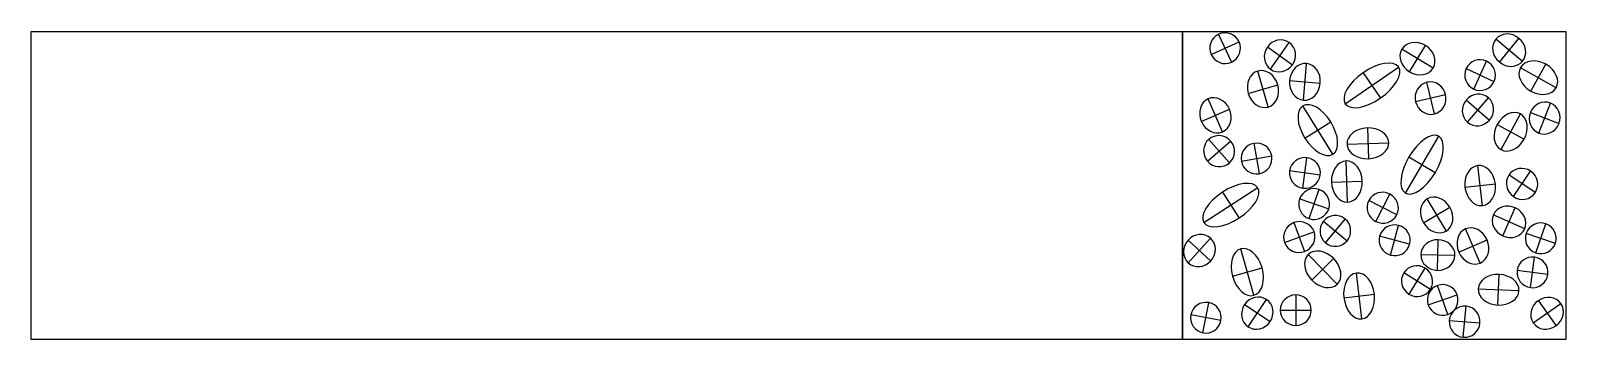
# Model space of a CAD drawing. Header units: millimetres. Extents: x -7.5 to 2.5, y 0 to 2.
import ezdxf

# ---------------------------------------------------------------- set-up
doc = ezdxf.new("R2010")
doc.units = ezdxf.units.MM
doc.header["$MEASUREMENT"] = 0
for name, color, linetype in [('test v7_Random Ellipse Pack', 7, 'Continuous'), ('test v7_Random Ellipse Pack (1)', 7, 'Continuous'), ('test v7_Random Ellipse Pack (2)', 7, 'Continuous'), ('test v7_Random Ellipse Pack (3)', 7, 'Continuous'), ('test v7_Random Ellipse Pack (4)', 7, 'Continuous'), ('test v7_Random Shape Pack', 7, 'Continuous'), ('test v7_Random Shape Pack (1)', 7, 'Continuous'), ('test v7_Random Shape Pack (2)', 7, 'Continuous'), ('test v7_Random Shape Pack (3)', 7, 'Continuous'), ('test v7_Random Shape Pack (4)', 7, 'Continuous'), ('test v7_Random Shape Pack (5)', 7, 'Continuous'), ('test v7_Random Shape Pack (6)', 7, 'Continuous'), ('test v7_Sketch1', 7, 'Continuous'), ('test v7_Sketch14', 7, 'Continuous')]:
    doc.layers.add(name, color=color, linetype=linetype)

msp = doc.modelspace()

# ---------------------------------------------------------------- linework, layer by layer
at = {"layer": 'test v7_Random Ellipse Pack'}
msp.add_point((0, 0), dxfattribs=at)
at = {"layer": 'test v7_Random Ellipse Pack (1)'}
msp.add_point((0, 0), dxfattribs=at)
at = {"layer": 'test v7_Random Ellipse Pack (2)'}
msp.add_point((0, 0), dxfattribs=at)
at = {"layer": 'test v7_Random Ellipse Pack (3)'}
msp.add_point((0, 0), dxfattribs=at)
at = {"layer": 'test v7_Random Ellipse Pack (4)'}
for p, q in [((2.5, 2), (0, 2)), ((0, 2), (0, 0)), ((0.187, 1.852), (0.369, 1.935)), ((0.236, 1.984), (0.32, 1.803)), ((0.554, 1.902), (0.717, 1.786)), ((0.574, 1.757), (0.696, 1.931)), ((1.48, 1.74), (1.583, 1.912)), ((2.214, 1.808), (2.041, 1.953)), ((2.064, 1.804), (2.192, 1.958)), ((2.5, 0), (2.5, 2)), ((1.633, 1.765), (1.429, 1.887)), ((1.897, 1.628), (1.981, 1.81)), ((0.559, 1.512), (0.491, 1.745)), ((0.788, 1.556), (0.808, 1.793)), ((1.061, 1.532), (1.407, 1.771)), ((1.177, 1.734), (1.291, 1.569)), ((1.848, 1.761), (2.029, 1.677)), ((2.434, 1.636), (2.201, 1.767)), ((2.269, 1.615), (2.367, 1.789)), ((0.429, 1.6), (0.621, 1.656)), ((0.698, 1.683), (0.898, 1.666)), ((1.641, 1.466), (1.592, 1.672)), ((0.261, 1.35), (0.168, 1.564)), ((0.98, 1.204), (0.784, 1.519)), ((1.519, 1.546), (1.714, 1.592)), ((1.849, 1.557), (2, 1.426)), ((1.856, 1.413), (1.994, 1.57)), ((2.321, 1.341), (2.397, 1.536)), ((0.123, 1.417), (0.306, 1.497)), ((0.797, 1.308), (0.967, 1.414)), ((2.075, 1.234), (2.201, 1.466)), ((2.266, 1.475), (2.453, 1.403)), ((0.306, 1.147), (0.172, 1.3)), ((1.205, 1.375), (1.212, 1.175)), ((1.453, 0.951), (1.669, 1.321)), ((2.05, 1.397), (2.226, 1.302)), ((0.164, 1.158), (0.314, 1.29)), ((0.466, 1.275), (0.5, 1.078)), ((1.073, 1.27), (1.344, 1.279)), ((0.384, 1.159), (0.582, 1.193)), ((0.784, 0.983), (0.811, 1.181)), ((1.075, 0.892), (1.066, 1.16)), ((1.474, 1.187), (1.647, 1.086)), ((1.954, 0.869), (1.924, 1.13)), ((0.898, 1.068), (0.698, 1.095)), ((0.971, 1.022), (1.171, 1.029)), ((1.84, 0.989), (2.038, 1.011)), ((2.297, 0.954), (2.126, 1.069)), ((2.156, 0.928), (2.268, 1.094)), ((0.14, 0.76), (0.491, 0.987)), ((0.261, 0.957), (0.37, 0.789)), ((0.764, 0.913), (0.953, 0.848)), ((0.826, 0.785), (0.891, 0.976)), ((1.397, 0.809), (1.214, 0.902)), ((1.26, 0.766), (1.351, 0.945)), ((1.719, 0.704), (1.594, 0.914)), ((1.57, 0.758), (1.742, 0.86)), ((2.229, 0.718), (2.024, 0.81)), ((2.086, 0.673), (2.168, 0.856)), ((0.664, 0.629), (0.857, 0.7)), ((0.726, 0.759), (0.795, 0.571)), ((0.919, 0.768), (1.073, 0.641)), ((0.932, 0.627), (1.06, 0.782)), ((1.355, 0.548), (1.408, 0.741)), ((1.94, 0.496), (1.844, 0.718)), ((2.301, 0.562), (2.366, 0.751)), ((0.037, 0.644), (0.185, 0.509)), ((0.038, 0.497), (0.183, 0.657)), ((1.48, 0.618), (1.284, 0.671)), ((1.661, 0.448), (1.666, 0.648)), ((1.8, 0.567), (1.984, 0.647)), ((2.429, 0.624), (2.239, 0.689)), ((0.466, 0.286), (0.381, 0.588)), ((1.008, 0.359), (0.82, 0.552)), ((0.842, 0.385), (0.985, 0.525)), ((1.775, 0.545), (1.552, 0.55)), ((2.267, 0.336), (2.293, 0.534)), ((0.327, 0.41), (0.519, 0.464)), ((1.168, 0.133), (1.134, 0.431)), ((1.615, 0.324), (1.442, 0.432)), ((1.476, 0.293), (1.581, 0.463)), ((2.054, 0.222), (2.063, 0.421)), ((2.38, 0.422), (2.179, 0.448)), ((1.728, 0.162), (1.662, 0.35)), ((2.192, 0.316), (1.925, 0.327)), ((0.134, 0.041), (0.172, 0.238)), ((0.405, 0.226), (0.572, 0.115)), ((0.429, 0.081), (0.548, 0.259)), ((0.738, 0.289), (0.738, 0.089)), ((1.052, 0.27), (1.251, 0.293)), ((1.601, 0.223), (1.789, 0.29)), ((1.829, 0.014), (1.847, 0.215)), ((2.285, 0.106), (2.465, 0.232)), ((2.318, 0.251), (2.433, 0.087)), ((0.251, 0.121), (0.055, 0.158)), ((0.637, 0.189), (0.839, 0.189)), ((1.738, 0.123), (1.938, 0.106)), ((0, 0), (2.5, 0))]:
    msp.add_line(p, q, dxfattribs=at)
at = {"layer": 'test v7_Random Ellipse Pack (4)', "extrusion": (0, 0, -1)}
for centre, major_axis, ratio in [((0.278, 1.894), (0.0909, 0.0418), 0.999036), ((0.635, 1.844), (0.061, 0.0867), 0.942922), ((1.531, 1.826), (-0.102, 0.061), 0.841128), ((2.128, 1.881), (-0.0867, 0.0722), 0.886239), ((1.234, 1.652), (0.173, 0.12), 0.474597), ((1.939, 1.719), (0.042, 0.091), 0.997354), ((2.318, 1.702), (-0.116, 0.066), 0.749274), ((0.525, 1.628), (-0.034, 0.117), 0.822798), ((0.798, 1.675), (0.01, 0.119), 0.840078), ((1.616, 1.569), (-0.025, 0.103), 0.943071), ((1.925, 1.492), (0.0688, 0.079), 0.954755), ((0.215, 1.457), (-0.047, 0.107), 0.853611), ((0.882, 1.361), (-0.098, 0.157), 0.539052), ((2.359, 1.439), (0.038, 0.0974), 0.956173), ((2.138, 1.35), (0.063, 0.116), 0.756682), ((0.239, 1.224), (-0.0673, 0.0767), 0.97968), ((1.208, 1.275), (0.136, 0.005), 0.737251), ((1.561, 1.136), (0.108, 0.185), 0.466103), ((0.483, 1.176), (0.099, 0.0173), 0.995071), ((0.798, 1.082), (-0.0998, 0.0134), 0.993504), ((1.071, 1.026), (-0.005, 0.134), 0.745786), ((1.939, 1), (-0.015, 0.13), 0.762477), ((2.212, 1.011), (-0.0855, 0.0575), 0.97048), ((0.315, 0.873), (0.175, 0.114), 0.478517), ((0.858, 0.88), (0.0325, 0.0951), 0.99504), ((1.305, 0.856), (-0.0912, 0.0464), 0.977408), ((1.656, 0.809), (-0.062, 0.105), 0.816419), ((0.996, 0.705), (0.0641, 0.0772), 0.996721), ((2.127, 0.764), (-0.102, 0.046), 0.892176), ((0.761, 0.665), (0.0963, 0.0354), 0.974738), ((1.382, 0.644), (-0.0979, 0.0268), 0.98526), ((1.892, 0.607), (-0.048, 0.111), 0.827156), ((2.334, 0.657), (-0.0948, 0.0326), 0.997715), ((0.111, 0.577), (0.0727, 0.0798), 0.926379), ((0.423, 0.437), (-0.043, 0.151), 0.636893), ((1.664, 0.548), (-0.111, 0.002), 0.897749), ((0.914, 0.455), (-0.0941, 0.0965), 0.741736), ((2.28, 0.435), (-0.1, 0.013), 0.98667), ((1.151, 0.282), (-0.017, 0.149), 0.667298), ((1.528, 0.378), (-0.0864, 0.0539), 0.982493), ((2.059, 0.322), (-0.133, 0.006), 0.749615), ((1.695, 0.256), (-0.0334, 0.0942), 0.999988), ((0.153, 0.14), (-0.0982, 0.0188), 0.999778), ((0.488, 0.17), (0.0592, 0.089), 0.935141), ((0.738, 0.189), (0.101, 0), 0.986658), ((1.838, 0.114), (0.009, 0.101), 0.987997), ((2.375, 0.169), (0.0897, 0.0631), 0.91171)]:
    msp.add_ellipse(centre, major_axis=major_axis, ratio=ratio, dxfattribs=at)
at = {"layer": 'test v7_Random Ellipse Pack (4)'}
msp.add_point((0, 0), dxfattribs=at)
at = {"layer": 'test v7_Random Shape Pack'}
msp.add_point((0, 0), dxfattribs=at)
at = {"layer": 'test v7_Random Shape Pack (1)'}
msp.add_point((0, 0), dxfattribs=at)
at = {"layer": 'test v7_Random Shape Pack (2)'}
msp.add_point((0, 0), dxfattribs=at)
at = {"layer": 'test v7_Random Shape Pack (3)'}
msp.add_point((0, 0), dxfattribs=at)
at = {"layer": 'test v7_Random Shape Pack (4)'}
msp.add_point((0, 0), dxfattribs=at)
at = {"layer": 'test v7_Random Shape Pack (5)'}
msp.add_point((0, 0), dxfattribs=at)
at = {"layer": 'test v7_Random Shape Pack (6)'}
msp.add_point((0, 0), dxfattribs=at)
at = {"layer": 'test v7_Sketch1'}
msp.add_point((0, 0), dxfattribs=at)
at = {"layer": 'test v7_Sketch14'}
for p, q in [((-7.5, 2), (-7.5, 0)), ((0, 2), (-7.5, 2)), ((0, 0), (0, 2)), ((-7.5, 0), (0, 0))]:
    msp.add_line(p, q, dxfattribs=at)
msp.add_point((0, 0), dxfattribs=at)

doc.saveas('drawing.dxf')
